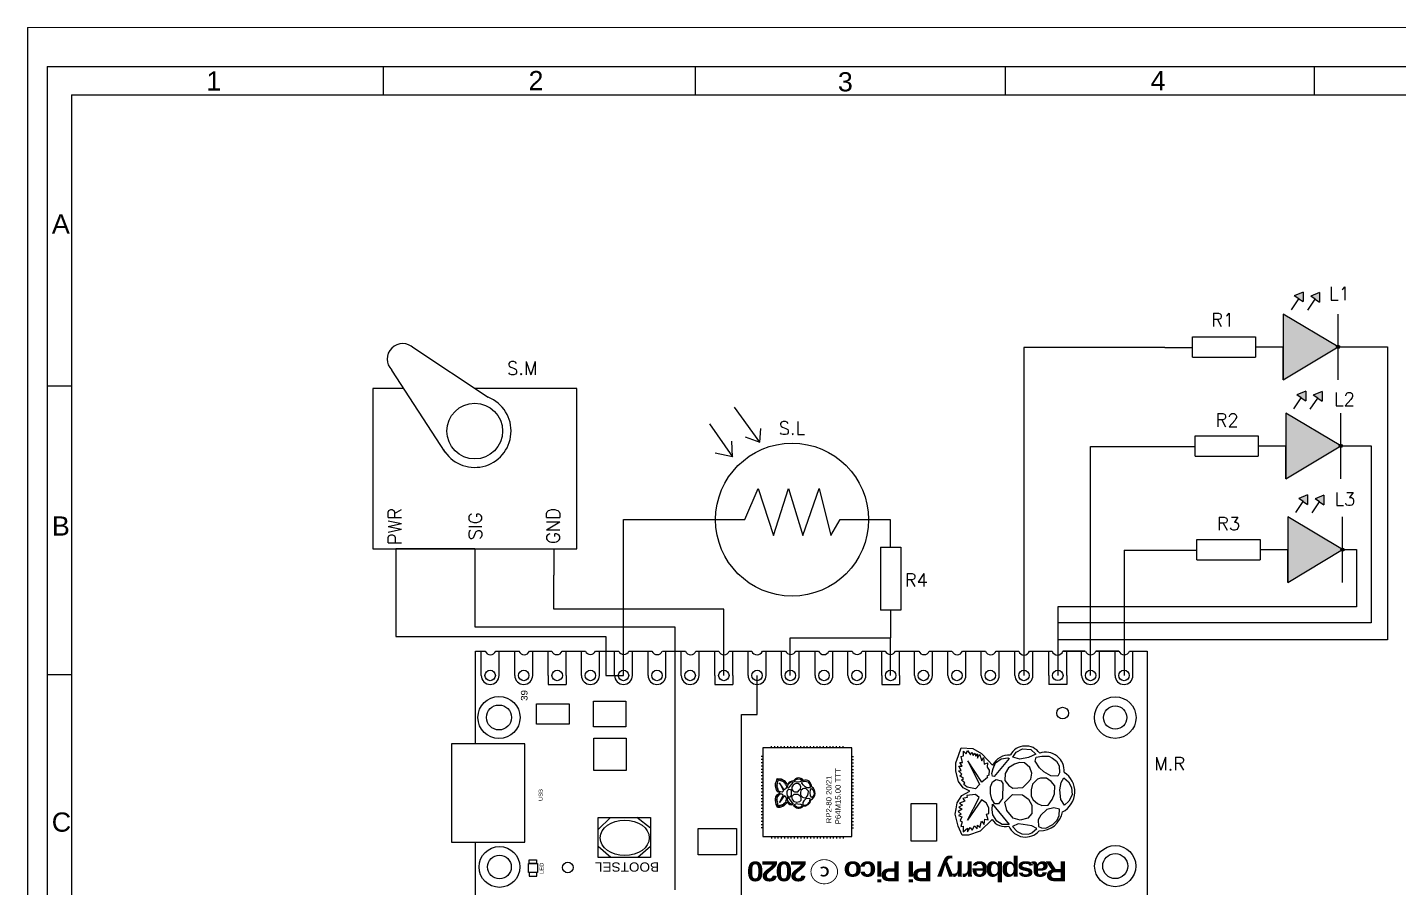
# Model space of a CAD drawing. Header units: inches. Extents: x 24 to 314, y 15 to 209.
# Drawn here: x 24.4 to 195.6, y 101.5 to 209 of the extents above; entities that cross this region are included whole.
import ezdxf
from ezdxf.enums import TextEntityAlignment as Align

# ---------------------------------------------------------------- set-up
doc = ezdxf.new("R2010")
doc.units = ezdxf.units.IN
doc.layers.add('1', color=1, linetype='Continuous')
doc.layers.add('TEXTOS', color=11, linetype='Continuous', lineweight=13)
doc.layers.add('TRAZOS 3', color=50, linetype='Continuous', lineweight=9)
doc.styles.add('ROMANS', font='romans', dxfattribs={"height": 1.5})

msp = doc.modelspace()

# ---------------------------------------------------------------- hatches: boundary and pattern name
for color, points in [(3, [(181.25, 173.16), (187.93, 169.16, 0.276979), (187.93, 168.95), (181.25, 164.94)]), (2, [(181.57, 156.68), (181.57, 160.79), (188.25, 156.78, 0.276979), (188.25, 156.57), (181.57, 152.56)]), (1, [(181.8, 147.83), (188.48, 143.82, 0.276979), (188.48, 143.61), (181.8, 139.6)])]:
    msp.add_hatch(color=color).paths.add_polyline_path(points)
h = msp.add_hatch(color=7)
h.dxf.hatch_style = 1
h.paths.add_polyline_path([(187.93, 169.16), (188.1, 169.05), (187.93, 168.95, 0.760671), (188.31, 169.05, 0.760671)])
h.paths.add_polyline_path([(188.1, 169.05), (187.93, 169.16, 0.135931), (187.9, 169.05, 0.135931), (187.93, 168.95)])
h = msp.add_hatch(color=7)
h.dxf.hatch_style = 1
h.paths.add_polyline_path([(188.25, 156.78), (188.43, 156.68), (188.25, 156.57, 0.760671), (188.63, 156.68, 0.760671)])
h.paths.add_polyline_path([(188.43, 156.68), (188.25, 156.78, 0.135931), (188.22, 156.68, 0.135931), (188.25, 156.57)])
h = msp.add_hatch(color=7)
h.dxf.hatch_style = 1
h.paths.add_polyline_path([(188.48, 143.82), (188.66, 143.72), (188.48, 143.61, 0.760671), (188.86, 143.72, 0.760671)])
h.paths.add_polyline_path([(188.66, 143.72), (188.48, 143.82, 0.135931), (188.45, 143.72, 0.135931), (188.48, 143.61)])
at = {"layer": '1'}
h = msp.add_hatch(color=7, dxfattribs=at)
h.dxf.hatch_style = 1
h.paths.add_polyline_path([(185.78, 175.86), (184.68, 175.4), (185.22, 175.03), (185.77, 174.66)])
h.paths.add_polyline_path([(183.74, 175.9), (182.63, 175.44), (183.18, 175.07), (183.73, 174.71)])
h = msp.add_hatch(color=7, dxfattribs=at)
h.dxf.hatch_style = 1
h.paths.add_polyline_path([(186.11, 163.49), (185, 163.02), (185.55, 162.66), (186.09, 162.29)])
h.paths.add_polyline_path([(184.06, 163.53), (182.96, 163.07), (183.5, 162.7), (184.05, 162.33)])
h = msp.add_hatch(color=7, dxfattribs=at)
h.dxf.hatch_style = 1
h.paths.add_polyline_path([(186.33, 150.52), (185.23, 150.06), (185.78, 149.7), (186.32, 149.33)])
h.paths.add_polyline_path([(184.29, 150.57), (183.19, 150.11), (183.73, 149.74), (184.28, 149.37)])

# ---------------------------------------------------------------- linework, layer by layer
at = {"color": 1}
for p, q in [((24.42, 208.97), (24.42, 14.52)), ((98.86, 128), (98.86, 147.47)), ((98.86, 147.47), (108.04, 147.47)), ((70.41, 140.54), (70.41, 132.86)), ((70.41, 132.86), (96.65, 132.86)), ((96.65, 132.86), (96.65, 128)), ((96.65, 128), (98.86, 128))]:
    msp.add_line(p, q, dxfattribs=at)
for p, q in [((182.26, 173.7), (183.18, 175.07)), ((183.74, 175.9), (182.63, 175.44)), ((183.18, 175.07), (182.63, 175.44)), ((183.18, 175.07), (183.73, 174.71)), ((183.74, 175.9), (183.73, 174.71)), ((184.3, 173.66), (185.22, 175.03)), ((185.78, 175.86), (184.68, 175.4)), ((185.22, 175.03), (184.68, 175.4)), ((185.22, 175.03), (185.77, 174.66)), ((185.78, 175.86), (185.77, 174.66)), ((181.25, 173.16), (181.25, 164.94)), ((188.1, 169.05), (181.25, 173.16)), ((181.25, 173.16), (181.25, 164.94)), ((188.1, 169.05), (188.1, 173.16)), ((188.1, 169.05), (188.1, 173.16)), ((181.25, 164.94), (181.25, 169.05)), ((181.25, 164.94), (188.1, 169.05)), ((188.1, 164.94), (188.1, 169.05)), ((182.58, 161.33), (183.5, 162.7)), ((184.06, 163.53), (182.96, 163.07)), ((183.5, 162.7), (182.96, 163.07)), ((183.5, 162.7), (184.05, 162.33)), ((184.06, 163.53), (184.05, 162.33)), ((186.11, 163.49), (185, 163.02)), ((185.55, 162.66), (185, 163.02)), ((186.11, 163.49), (186.09, 162.29)), ((184.62, 161.28), (185.55, 162.66)), ((185.55, 162.66), (186.09, 162.29)), ((181.57, 160.79), (181.57, 152.56)), ((188.43, 156.68), (181.57, 160.79)), ((181.57, 160.79), (181.57, 152.56)), ((188.43, 156.68), (188.43, 160.79)), ((188.43, 156.68), (188.43, 160.79)), ((181.57, 152.56), (181.57, 156.68)), ((181.57, 152.56), (188.43, 156.68)), ((188.43, 152.56), (188.43, 156.68)), ((182.81, 148.37), (183.73, 149.74)), ((184.29, 150.57), (183.19, 150.11)), ((183.73, 149.74), (183.19, 150.11)), ((183.73, 149.74), (184.28, 149.37)), ((184.29, 150.57), (184.28, 149.37)), ((184.85, 148.32), (185.78, 149.7)), ((186.33, 150.52), (185.23, 150.06)), ((185.78, 149.7), (185.23, 150.06)), ((185.78, 149.7), (186.32, 149.33)), ((186.33, 150.52), (186.32, 149.33)), ((181.8, 147.83), (181.8, 139.6)), ((188.66, 143.72), (181.8, 147.83)), ((181.8, 147.83), (181.8, 139.6)), ((188.66, 143.72), (188.66, 147.83)), ((188.66, 143.72), (188.66, 147.83)), ((181.8, 139.6), (181.8, 143.72)), ((181.8, 139.6), (188.66, 143.72)), ((188.66, 139.6), (188.66, 143.72))]:
    msp.add_line(p, q)
at = {"color": 0}
for p, q in [((169.91, 170.31), (177.8, 170.31)), ((169.91, 167.79), (169.91, 170.31)), ((177.8, 170.31), (177.8, 167.79)), ((166.47, 168.97), (169.91, 168.97)), ((177.8, 169.05), (181.25, 169.05)), ((169.91, 167.79), (177.8, 167.79)), ((115.89, 157.14), (112.7, 161.53)), ((109.58, 159.43), (112.48, 155.33)), ((114.06, 157.8), (115.89, 157.14)), ((115.89, 157.14), (116.01, 158.84)), ((170.24, 157.94), (178.13, 157.94)), ((170.24, 155.41), (170.24, 157.94)), ((178.13, 157.94), (178.13, 155.41)), ((112.48, 155.33), (112.4, 157.27)), ((166.79, 156.6), (170.24, 156.6)), ((178.13, 156.68), (181.57, 156.68)), ((112.48, 155.33), (110.29, 155.78)), ((170.24, 155.41), (178.13, 155.41)), ((132.14, 147.47), (132.14, 144.03)), ((130.95, 144.03), (130.95, 136.14)), ((130.95, 144.03), (133.48, 144.03)), ((133.48, 144.03), (133.48, 136.14)), ((170.47, 144.98), (178.36, 144.98)), ((170.47, 142.45), (170.47, 144.98)), ((178.36, 144.98), (178.36, 142.45)), ((167.02, 143.64), (170.47, 143.64)), ((170.47, 142.45), (178.36, 142.45)), ((178.36, 143.72), (181.8, 143.72)), ((133.48, 136.14), (130.95, 136.14)), ((132.22, 136.14), (132.22, 132.69)), ((148.86, 128), (148.86, 128)), ((117.34, 118.97), (117.34, 119.16)), ((117.74, 118.97), (117.74, 119.16)), ((118.15, 118.97), (118.15, 119.16)), ((118.55, 118.97), (118.55, 119.16)), ((118.96, 118.97), (118.96, 119.16)), ((119.37, 118.97), (119.37, 119.16)), ((119.77, 118.97), (119.77, 119.16)), ((120.18, 118.97), (120.18, 119.16)), ((120.59, 118.97), (120.59, 119.16)), ((120.99, 118.97), (120.99, 119.16)), ((121.4, 118.97), (121.4, 119.16)), ((121.81, 118.97), (121.81, 119.16)), ((122.21, 118.97), (122.21, 119.16)), ((122.62, 118.97), (122.62, 119.16)), ((123.03, 118.97), (123.03, 119.16)), ((123.43, 118.97), (123.43, 119.16)), ((123.84, 118.97), (123.84, 119.16)), ((124.25, 118.97), (124.25, 119.16)), ((124.65, 118.97), (124.65, 119.16)), ((125.06, 118.97), (125.06, 119.16)), ((125.46, 118.97), (125.46, 119.16)), ((125.87, 118.97), (125.87, 119.16)), ((126.28, 118.97), (126.28, 119.16)), ((116.25, 117.89), (116.07, 117.89)), ((116.25, 117.48), (116.07, 117.48)), ((116.25, 117.08), (116.07, 117.08)), ((116.25, 116.67), (116.07, 116.67)), ((127.36, 117.89), (127.57, 117.89)), ((127.36, 117.48), (127.57, 117.48)), ((127.36, 117.08), (127.57, 117.08)), ((127.36, 116.67), (127.57, 116.67)), ((116.25, 116.26), (116.07, 116.26)), ((116.25, 115.86), (116.07, 115.86)), ((116.25, 115.45), (116.07, 115.45)), ((116.25, 115.04), (116.07, 115.04)), ((127.36, 116.26), (127.57, 116.26)), ((127.36, 115.86), (127.57, 115.86)), ((127.36, 115.45), (127.57, 115.45)), ((127.36, 115.04), (127.57, 115.04)), ((116.25, 114.64), (116.07, 114.64)), ((116.25, 114.23), (116.07, 114.23)), ((116.25, 113.82), (116.07, 113.82)), ((116.25, 113.42), (116.07, 113.42)), ((116.25, 113.01), (116.07, 113.01)), ((127.36, 114.64), (127.57, 114.64)), ((127.36, 114.23), (127.57, 114.23)), ((127.36, 113.82), (127.57, 113.82)), ((127.36, 113.42), (127.57, 113.42)), ((127.36, 113.01), (127.57, 113.01)), ((116.25, 112.6), (116.07, 112.6)), ((116.25, 112.2), (116.07, 112.2)), ((116.25, 111.79), (116.07, 111.79)), ((116.25, 111.39), (116.07, 111.39)), ((127.36, 112.6), (127.57, 112.6)), ((127.36, 112.2), (127.57, 112.2)), ((127.36, 111.79), (127.57, 111.79)), ((127.36, 111.39), (127.57, 111.39)), ((116.25, 110.98), (116.07, 110.98)), ((116.25, 110.57), (116.07, 110.57)), ((116.25, 110.17), (116.07, 110.17)), ((116.25, 109.76), (116.07, 109.76)), ((127.36, 110.98), (127.57, 110.98)), ((127.36, 110.57), (127.57, 110.57)), ((127.36, 110.17), (127.57, 110.17)), ((127.36, 109.76), (127.57, 109.76)), ((116.25, 109.35), (116.07, 109.35)), ((116.25, 108.95), (116.07, 108.95)), ((127.36, 109.35), (127.57, 109.35)), ((127.36, 108.95), (127.57, 108.95)), ((117.34, 107.86), (117.34, 107.65)), ((117.74, 107.86), (117.74, 107.65)), ((118.15, 107.86), (118.15, 107.65)), ((118.55, 107.86), (118.55, 107.65)), ((118.96, 107.86), (118.96, 107.65)), ((119.37, 107.86), (119.37, 107.65)), ((119.77, 107.86), (119.77, 107.65)), ((120.18, 107.86), (120.18, 107.65)), ((120.59, 107.86), (120.59, 107.65)), ((120.99, 107.86), (120.99, 107.65)), ((121.4, 107.86), (121.4, 107.65)), ((121.81, 107.86), (121.81, 107.65)), ((122.21, 107.86), (122.21, 107.65)), ((122.62, 107.86), (122.62, 107.65)), ((123.03, 107.86), (123.03, 107.65)), ((123.43, 107.86), (123.43, 107.65)), ((123.84, 107.86), (123.84, 107.65)), ((124.25, 107.86), (124.25, 107.65)), ((124.65, 107.86), (124.65, 107.65)), ((125.06, 107.86), (125.06, 107.65)), ((125.46, 107.86), (125.46, 107.65)), ((125.87, 107.86), (125.87, 107.65)), ((126.28, 107.86), (126.28, 107.65))]:
    msp.add_line(p, q, dxfattribs=at)
at = {"color": 3}
for p, q in [((166.47, 168.97), (148.86, 168.97)), ((148.86, 168.97), (148.86, 128))]:
    msp.add_line(p, q, dxfattribs=at)
at = {"color": 5}
for p, q in [((188.31, 169.05), (194.26, 169.05)), ((194.26, 169.05), (194.26, 136.88)), ((188.43, 156.68), (192.21, 156.68)), ((192.21, 156.68), (192.21, 134.58)), ((188.66, 143.72), (190.39, 143.72)), ((190.39, 143.72), (190.39, 136.57)), ((90.15, 136.3), (90.15, 140.54)), ((111.39, 136.3), (90.15, 136.3)), ((111.39, 128), (111.39, 136.3)), ((190.39, 136.57), (153.09, 136.57)), ((153.09, 136.57), (153.09, 128.01)), ((194.26, 136.88), (194.26, 132.45)), ((192.21, 134.58), (153.09, 134.58)), ((153.09, 134.58), (153.09, 128.01)), ((132.22, 128), (132.22, 132.69)), ((194.26, 132.45), (153.09, 132.45))]:
    msp.add_line(p, q, dxfattribs=at)
at = {"color": 2}
for p, q in [((157.19, 128), (157.19, 156.6)), ((157.19, 156.6), (166.79, 156.6))]:
    msp.add_line(p, q, dxfattribs=at)
at = {"color": 6}
for q in [(167.02, 143.64), (161.36, 128)]:
    msp.add_line((161.36, 143.64), q, dxfattribs=at)
at = {"color": 143}
for p, q in [((80.28, 140.54), (80.28, 134.06)), ((80.28, 134.06), (105.25, 134.06)), ((105.25, 134.06), (105.25, 101.22))]:
    msp.add_line(p, q, dxfattribs=at)
at = {"color": 32, "true_color": 0xd16500}
for p, q in [((119.69, 128), (119.69, 132.69)), ((119.69, 132.69), (132.22, 132.69))]:
    msp.add_line(p, q, dxfattribs=at)
at = {"color": 96}
for p, q in [((115.54, 123.11), (115.54, 128)), ((113.58, 123.11), (115.54, 123.11))]:
    msp.add_line(p, q, dxfattribs=at)
at = {"color": 74}
msp.add_line((113.58, 93.75), (113.58, 123.11), dxfattribs=at)
at = {"color": 0}
msp.add_lwpolyline([(127.36, 118.97), (116.25, 118.97), (116.25, 107.86), (127.36, 107.86)], close=True, dxfattribs=at)
for centre in [(188.1, 169.05), (188.43, 156.68), (188.66, 143.72)]:
    msp.add_circle(centre, 0.204)
at = {"layer": '1', "color": 1}
for p, q in [((26.9, 204.08), (266.15, 204.08)), ((26.9, 204.08), (26.9, 18.51)), ((68.85, 204.08), (68.85, 200.53)), ((107.85, 200.53), (107.85, 204.08)), ((146.52, 204.08), (146.52, 200.53)), ((185.12, 204.08), (185.12, 200.53)), ((29.94, 200.53), (262.71, 200.53)), ((29.94, 200.53), (29.94, 19.19)), ((26.9, 164.21), (29.94, 164.21)), ((26.9, 128.14), (29.94, 128.14))]:
    msp.add_line(p, q, dxfattribs=at)
at = {"layer": '1', "color": 7}
for p, q in [((81.97, 162.75), (72.66, 168.9)), ((76.59, 155.9), (69.92, 166.16)), ((114.02, 147.47), (115.66, 151.37)), ((115.66, 151.37), (117.6, 145.47)), ((117.6, 145.47), (119.47, 151.37)), ((119.47, 151.37), (121.25, 145.47)), ((121.25, 145.47), (123.28, 151.37)), ((123.28, 151.37), (124.75, 145.47)), ((108.04, 147.47), (114.02, 147.47)), ((124.75, 145.47), (125.92, 147.47)), ((125.92, 147.47), (132.14, 147.47)), ((80.28, 143.83), (70.41, 143.83)), ((70.41, 143.83), (70.41, 140.54)), ((80.28, 143.83), (73.7, 143.83)), ((80.28, 143.83), (80.28, 140.54)), ((80.28, 143.83), (86.86, 143.83)), ((80.28, 143.83), (90.15, 143.83)), ((90.15, 143.83), (90.15, 140.54))]:
    msp.add_line(p, q, dxfattribs=at)
at = {"layer": '1', "color": 0}
for p, q in [((80.38, 119.47), (80.38, 131.04)), ((80.38, 131.04), (81.59, 131.04)), ((81.09, 128), (81.09, 131.04)), ((82.9, 131.04), (85.81, 131.04)), ((83.33, 128), (83.33, 131.04)), ((85.28, 128), (85.28, 131.04)), ((87.11, 131.04), (89.91, 131.04)), ((87.52, 128), (87.52, 131.04)), ((89.46, 128), (89.46, 131.04)), ((91.2, 131.04), (94.1, 131.04)), ((91.7, 128), (91.7, 131.04)), ((93.61, 128), (93.61, 131.04)), ((95.36, 131.04), (98.26, 131.04)), ((95.85, 128), (95.85, 131.04)), ((97.74, 128), (97.74, 131.04)), ((99.54, 131.04), (102.41, 131.04)), ((99.98, 128), (99.98, 131.04)), ((101.92, 128), (101.92, 131.04)), ((103.71, 131.04), (106.59, 131.04)), ((104.15, 128), (104.15, 131.04)), ((106.06, 128), (106.06, 131.04)), ((107.9, 131.04), (110.75, 131.04)), ((108.3, 128), (108.3, 131.04)), ((110.27, 128), (110.27, 131.04)), ((112.07, 131.04), (114.88, 131.04)), ((112.51, 128), (112.51, 131.04)), ((114.42, 128), (114.42, 131.04)), ((116.2, 131.04), (119.08, 131.04)), ((116.66, 128), (116.66, 131.04)), ((118.57, 128), (118.57, 131.04)), ((120.37, 131.04), (123.21, 131.04)), ((120.81, 128), (120.81, 131.04)), ((122.78, 128), (122.78, 131.04)), ((124.51, 131.04), (127.4, 131.04)), ((125.02, 128), (125.02, 131.04)), ((126.89, 128), (126.89, 131.04)), ((128.68, 131.04), (131.55, 131.04)), ((129.13, 128), (129.13, 131.04)), ((131.1, 128), (131.1, 131.04)), ((132.83, 131.04), (135.74, 131.04)), ((133.34, 128), (133.34, 131.04)), ((135.2, 128), (135.2, 131.04)), ((137.04, 131.04), (139.88, 131.04)), ((137.44, 128), (137.44, 131.04)), ((139.38, 128), (139.38, 131.04)), ((141.19, 131.04), (144.05, 131.04)), ((141.62, 128), (141.62, 131.04)), ((143.54, 128), (143.54, 131.04)), ((145.38, 131.04), (148.21, 131.04)), ((145.78, 128), (145.78, 131.04)), ((147.74, 128), (147.74, 131.04)), ((149.54, 131.04), (152.39, 131.04)), ((149.98, 128), (149.98, 131.04)), ((151.97, 128.01), (151.97, 131.06)), ((153.73, 131.04), (156.53, 131.04)), ((156.53, 131.04), (153.73, 131.04)), ((154.21, 128.01), (154.21, 131.06)), ((156.07, 128), (156.07, 131.04)), ((157.84, 131.04), (160.73, 131.04)), ((160.73, 131.04), (157.84, 131.04)), ((158.31, 128), (158.31, 131.04)), ((160.24, 128), (160.24, 131.04)), ((162.05, 131.04), (164.27, 131.04)), ((162.05, 131.04), (162.87, 131.04)), ((162.48, 128), (162.48, 131.04)), ((164.27, 131.04), (164.27, 96.5)), ((89.46, 128), (89.46, 126.88)), ((89.46, 126.88), (91.7, 126.88)), ((91.7, 128), (91.7, 126.88)), ((110.27, 128), (110.27, 126.88)), ((110.27, 126.88), (112.51, 126.88)), ((112.51, 128), (112.51, 126.88)), ((131.1, 128), (131.1, 126.88)), ((131.1, 126.88), (133.34, 126.88)), ((133.34, 128), (133.34, 126.88)), ((151.97, 128.01), (151.97, 126.89)), ((154.21, 126.89), (151.97, 126.89)), ((154.21, 128.01), (154.21, 126.89)), ((140.68, 117.98), (141.01, 118.95)), ((141.01, 118.95), (142.47, 118.88)), ((141.3, 117.95), (141.3, 118.56)), ((141.3, 118.56), (141.65, 118.21)), ((141.65, 118.21), (141.83, 118.62)), ((141.83, 118.62), (142.19, 118.07)), ((142.19, 118.07), (142.35, 118.43)), ((142.35, 118.43), (142.51, 118.02)), ((142.47, 118.88), (143.57, 118.27)), ((142.51, 118.02), (142.74, 118.31)), ((142.74, 118.31), (142.87, 117.92)), ((142.87, 117.92), (143.01, 118.19)), ((143.01, 118.19), (143.07, 117.67)), ((143.07, 117.67), (143.33, 118.16)), ((143.33, 118.16), (143.62, 117.35)), ((143.57, 118.27), (144.41, 117.38)), ((147.48, 117.78), (147.89, 118.41)), ((147.89, 118.41), (148.69, 118.83)), ((148.69, 118.83), (149.74, 118.73)), ((150.34, 118.17), (149.44, 117.74)), ((149.74, 118.73), (150.34, 118.17)), ((140.37, 117.09), (140.68, 117.98)), ((140.37, 116.06), (140.37, 117.09)), ((141.03, 116.13), (140.73, 116.67)), ((140.73, 116.67), (141.13, 116.65)), ((140.87, 117.13), (141.2, 117.14)), ((141.13, 116.65), (140.87, 117.13)), ((141.03, 117.89), (141.3, 117.95)), ((141.2, 117.14), (141.03, 117.89)), ((143.59, 114.65), (141.84, 117.32)), ((141.84, 117.32), (143.3, 114.36)), ((143.62, 117.35), (143.81, 117.76)), ((143.81, 117.76), (143.9, 116.92)), ((143.9, 116.92), (144.33, 117.07)), ((144.33, 117.07), (144.27, 116.53)), ((144.27, 116.53), (144.51, 116.18)), ((144.41, 117.38), (144.94, 116.81)), ((145.01, 116.39), (145.3, 117.07)), ((147.02, 117.61), (145.16, 115.39)), ((145.3, 117.07), (146.04, 117.6)), ((146.04, 117.6), (146.87, 117.7)), ((146.95, 116.44), (146.5, 115.74)), ((146.87, 117.7), (147.02, 117.61)), ((147.7, 116.93), (146.95, 116.44)), ((148.36, 117.55), (147.48, 117.78)), ((148.31, 117.11), (147.7, 116.93)), ((148.93, 117.07), (148.31, 117.11)), ((149.44, 117.74), (148.36, 117.55)), ((149.62, 116.52), (148.93, 117.07)), ((149.85, 115.79), (149.62, 116.52)), ((150.27, 117.28), (150.39, 117.78)), ((150.82, 116.45), (150.27, 117.28)), ((150.39, 117.78), (151.08, 117.93)), ((151.33, 115.96), (150.82, 116.45)), ((151.08, 117.93), (151.98, 117.91)), ((151.98, 117.91), (152.44, 117.66)), ((152.44, 117.66), (152.91, 117.28)), ((152.91, 117.28), (153.28, 116.72)), ((153.28, 116.72), (153.32, 115.82)), ((117.85, 114.5), (117.95, 114.8)), ((117.95, 114.8), (118.06, 115.12)), ((118.06, 115.12), (118.54, 115.1)), ((118.07, 114.77), (118.16, 114.79)), ((118.12, 114.52), (118.07, 114.77)), ((118.16, 114.79), (118.15, 114.99)), ((118.15, 114.99), (118.27, 114.87)), ((118.27, 114.87), (118.33, 115.01)), ((118.33, 115.01), (118.45, 114.83)), ((118.45, 114.83), (118.51, 114.95)), ((118.51, 114.95), (118.56, 114.81)), ((118.54, 115.1), (118.91, 114.89)), ((118.56, 114.81), (118.64, 114.91)), ((118.64, 114.91), (118.68, 114.78)), ((118.68, 114.78), (118.72, 114.87)), ((118.72, 114.87), (118.74, 114.69)), ((118.74, 114.69), (118.83, 114.86)), ((118.83, 114.86), (118.93, 114.59)), ((118.91, 114.89), (119.19, 114.6)), ((118.93, 114.59), (118.99, 114.72)), ((118.99, 114.72), (119.02, 114.44)), ((120.21, 114.73), (120.35, 114.94)), ((120.5, 114.66), (120.21, 114.73)), ((120.35, 114.94), (120.61, 115.08)), ((120.61, 115.08), (120.96, 115.05)), ((121.16, 114.86), (120.86, 114.72)), ((120.96, 115.05), (121.16, 114.86)), ((121.14, 114.56), (121.18, 114.73)), ((121.18, 114.73), (121.41, 114.78)), ((121.41, 114.78), (121.71, 114.77)), ((121.71, 114.77), (121.86, 114.69)), ((140.68, 114.74), (140.37, 116.06)), ((141.27, 113.94), (140.68, 114.74)), ((140.69, 116.07), (141.03, 116.13)), ((141.12, 115.66), (140.69, 116.07)), ((140.84, 115.47), (141.12, 115.66)), ((141.32, 115.11), (140.84, 115.47)), ((141.05, 114.92), (141.32, 115.11)), ((141.48, 114.57), (141.05, 114.92)), ((144.31, 115.26), (143.59, 114.65)), ((144.5, 115.53), (144.25, 115.42)), ((144.25, 115.42), (144.31, 115.26)), ((144.51, 116.18), (144.5, 115.53)), ((144.84, 115.75), (145.01, 116.39)), ((144.94, 115.41), (144.84, 115.75)), ((145.16, 115.39), (144.94, 115.41)), ((144.95, 114.7), (145.41, 115.01)), ((145.41, 115.01), (146.04, 114.83)), ((146.04, 114.83), (146.24, 114.51)), ((146.5, 115.74), (146.48, 114.86)), ((146.48, 114.86), (146.97, 114.26)), ((149.29, 114.58), (149.73, 115.03)), ((149.73, 115.03), (149.85, 115.79)), ((150.57, 115.04), (149.92, 114.43)), ((150.94, 115.16), (150.57, 115.04)), ((151.69, 115.15), (150.94, 115.16)), ((152.22, 115.44), (151.33, 115.96)), ((152.28, 114.76), (151.69, 115.15)), ((153.08, 115.43), (152.22, 115.44)), ((152.71, 114.21), (152.28, 114.76)), ((153.32, 115.82), (153.08, 115.43)), ((153.51, 114.64), (153.83, 115.22)), ((153.83, 115.22), (154.42, 114.71)), ((117.85, 114.16), (117.85, 114.5)), ((117.95, 113.72), (117.85, 114.16)), ((117.9, 112.84), (118.09, 113.14)), ((117.95, 114.16), (118.07, 114.18)), ((118.09, 114.03), (117.95, 114.16)), ((118.15, 113.45), (117.95, 113.72)), ((118.07, 114.18), (117.96, 114.36)), ((117.96, 114.36), (118.1, 114.36)), ((118, 113.96), (118.09, 114.03)), ((118.16, 113.84), (118, 113.96)), ((118.01, 114.51), (118.12, 114.52)), ((118.1, 114.36), (118.01, 114.51)), ((118.07, 113.78), (118.16, 113.84)), ((118.22, 113.66), (118.07, 113.78)), ((118.09, 113.14), (118.42, 113.32)), ((118.31, 113.06), (118.13, 113.02)), ((118.13, 113.02), (118.22, 112.91)), ((118.42, 113.32), (118.15, 113.45)), ((118.17, 113.6), (118.22, 113.66)), ((118.31, 113.49), (118.17, 113.6)), ((118.4, 113.15), (118.3, 113.14)), ((118.3, 113.14), (118.31, 113.06)), ((118.66, 113.42), (118.31, 113.49)), ((118.92, 113.69), (118.33, 114.58)), ((118.33, 114.58), (118.82, 113.59)), ((118.33, 112.12), (118.81, 113.06)), ((118.66, 113.18), (118.4, 113.15)), ((118.82, 113.59), (118.66, 113.42)), ((118.81, 113.06), (118.66, 113.18)), ((119.16, 113.89), (118.92, 113.69)), ((119.02, 114.44), (119.16, 114.49)), ((119.16, 114.49), (119.14, 114.31)), ((119.14, 114.31), (119.22, 114.2)), ((119.22, 113.98), (119.14, 113.95)), ((119.14, 113.95), (119.16, 113.89)), ((119.19, 114.6), (119.37, 114.41)), ((119.22, 114.2), (119.22, 113.98)), ((119.28, 113.5), (119.37, 113.71)), ((119.28, 113.23), (119.28, 113.5)), ((119.34, 112.99), (119.28, 113.23)), ((119.33, 114.06), (119.39, 114.27)), ((119.37, 113.94), (119.33, 114.06)), ((119.44, 113.93), (119.37, 113.94)), ((119.37, 113.71), (119.52, 113.81)), ((119.39, 114.27), (119.49, 114.49)), ((120.06, 114.67), (119.44, 113.93)), ((119.49, 114.49), (119.73, 114.67)), ((119.52, 113.81), (119.73, 113.75)), ((119.79, 113.02), (119.61, 112.8)), ((119.73, 114.67), (120.01, 114.7)), ((119.73, 113.75), (119.8, 113.64)), ((119.8, 113.64), (119.79, 113.02)), ((120.03, 114.28), (119.88, 114.05)), ((119.88, 114.05), (119.88, 113.76)), ((119.88, 113.76), (120.04, 113.56)), ((119.88, 112.87), (120.19, 113.18)), ((120.01, 114.7), (120.06, 114.67)), ((120.28, 114.45), (120.03, 114.28)), ((120.04, 113.56), (120.2, 113.45)), ((120.19, 113.18), (120.61, 113.17)), ((120.2, 113.45), (120.63, 113.48)), ((120.48, 114.51), (120.28, 114.45)), ((120.69, 114.49), (120.48, 114.51)), ((120.86, 114.72), (120.5, 114.66)), ((120.61, 113.17), (120.86, 113)), ((120.63, 113.48), (120.81, 113.67)), ((120.92, 114.31), (120.69, 114.49)), ((120.81, 113.67), (120.96, 113.82)), ((121, 114.07), (120.92, 114.31)), ((120.96, 113.82), (121, 114.07)), ((121.02, 113.62), (120.96, 113.38)), ((120.96, 113.38), (120.97, 113.12)), ((120.97, 113.12), (121.05, 112.97)), ((121.24, 113.82), (121.02, 113.62)), ((121.32, 114.29), (121.14, 114.56)), ((121.36, 113.86), (121.24, 113.82)), ((121.49, 114.12), (121.32, 114.29)), ((121.61, 113.86), (121.36, 113.86)), ((121.79, 113.95), (121.49, 114.12)), ((121.8, 113.73), (121.61, 113.86)), ((122.07, 113.95), (121.79, 113.95)), ((121.95, 113.54), (121.8, 113.73)), ((121.84, 112.98), (121.94, 113.21)), ((121.86, 114.69), (122.01, 114.56)), ((121.94, 113.21), (121.95, 113.54)), ((122.01, 114.56), (122.14, 114.38)), ((122.15, 114.08), (122.07, 113.95)), ((122.14, 114.38), (122.15, 114.08)), ((122.16, 113.38), (122.21, 113.69)), ((122.21, 112.97), (122.16, 113.38)), ((122.21, 113.69), (122.32, 113.88)), ((122.32, 113.88), (122.52, 113.71)), ((122.52, 113.71), (122.64, 113.48)), ((122.67, 113.17), (122.54, 112.9)), ((122.64, 113.48), (122.67, 113.17)), ((141.09, 113), (142.11, 113.53)), ((142.11, 113.53), (141.27, 113.94)), ((141.34, 114.39), (141.48, 114.57)), ((141.77, 114.04), (141.34, 114.39)), ((142.05, 113.04), (141.73, 113)), ((142.83, 113.84), (141.77, 114.04)), ((142.83, 113.13), (142.05, 113.04)), ((143.3, 114.36), (142.83, 113.84)), ((143.27, 112.76), (142.83, 113.13)), ((144.67, 113.27), (144.69, 114.07)), ((144.85, 112.54), (144.67, 113.27)), ((144.69, 114.07), (144.95, 114.7)), ((146.24, 114.51), (146.2, 112.64)), ((146.48, 112.18), (147.44, 113.11)), ((146.97, 114.26), (147.46, 113.92)), ((147.44, 113.11), (148.7, 113.09)), ((147.46, 113.92), (148.73, 114)), ((148.7, 113.09), (149.45, 112.56)), ((148.73, 114), (149.29, 114.58)), ((149.92, 114.43), (149.75, 113.73)), ((149.75, 113.73), (149.77, 112.94)), ((152.38, 112.51), (152.69, 113.2)), ((152.69, 113.2), (152.71, 114.21)), ((153.34, 113.73), (153.51, 114.64)), ((153.49, 112.5), (153.34, 113.73)), ((154.42, 114.71), (154.81, 114.02)), ((154.89, 113.09), (154.48, 112.28)), ((154.81, 114.02), (154.89, 113.09)), ((117.82, 112.37), (117.85, 112.58)), ((117.94, 111.87), (117.82, 112.37)), ((117.85, 112.58), (117.9, 112.84)), ((118.1, 112.57), (117.94, 112.48)), ((117.94, 112.48), (118.06, 112.37)), ((118.1, 111.5), (117.94, 111.87)), ((118.06, 112.37), (117.95, 112.32)), ((117.95, 112.32), (118.09, 112.25)), ((118.11, 112.74), (117.97, 112.66)), ((117.97, 112.66), (118.1, 112.57)), ((118.22, 112.91), (118, 112.82)), ((118, 112.82), (118.11, 112.74)), ((118.09, 112.25), (118.02, 112.1)), ((118.02, 112.1), (118.11, 112.06)), ((118.11, 112.06), (118.06, 111.85)), ((118.06, 111.85), (118.15, 111.87)), ((118.38, 111.49), (118.1, 111.5)), ((118.15, 111.87), (118.14, 111.64)), ((118.14, 111.64), (118.32, 111.79)), ((118.32, 111.64), (118.44, 111.82)), ((118.32, 111.79), (118.32, 111.64)), ((118.91, 112.96), (118.33, 112.12)), ((118.86, 111.66), (118.38, 111.49)), ((118.44, 111.82), (118.52, 111.7)), ((118.52, 111.7), (118.62, 111.88)), ((118.62, 111.88), (118.72, 111.76)), ((118.72, 111.76), (118.74, 111.92)), ((118.74, 111.92), (118.84, 111.81)), ((118.84, 111.81), (118.91, 112.07)), ((119.35, 112.15), (118.86, 111.66)), ((119.11, 112.84), (118.91, 112.96)), ((118.91, 112.07), (119.01, 111.94)), ((119.01, 111.94), (119.05, 112.16)), ((119.05, 112.16), (119.18, 112.14)), ((119.21, 112.63), (119.11, 112.84)), ((119.12, 112.37), (119.22, 112.39)), ((119.18, 112.14), (119.12, 112.37)), ((119.22, 112.39), (119.21, 112.63)), ((119.47, 112.8), (119.34, 112.99)), ((119.35, 112.54), (119.37, 112.78)), ((119.38, 112.34), (119.35, 112.54)), ((119.37, 112.78), (120.05, 111.93)), ((119.55, 112.08), (119.38, 112.34)), ((119.61, 112.8), (119.47, 112.8)), ((119.77, 111.94), (119.55, 112.08)), ((120.05, 111.93), (119.77, 111.94)), ((119.96, 112.52), (119.88, 112.87)), ((120.23, 112.2), (119.96, 112.52)), ((120.44, 111.96), (120.19, 111.85)), ((120.19, 111.85), (120.38, 111.65)), ((120.52, 112.12), (120.23, 112.2)), ((120.38, 111.65), (120.58, 111.55)), ((120.64, 111.94), (120.44, 111.96)), ((120.83, 112.2), (120.52, 112.12)), ((120.58, 111.55), (120.86, 111.54)), ((120.99, 111.89), (120.64, 111.94)), ((121, 112.39), (120.83, 112.2)), ((120.86, 113), (120.99, 112.75)), ((120.86, 111.54), (121, 111.58)), ((120.99, 112.75), (121, 112.39)), ((121.21, 111.77), (120.99, 111.89)), ((121, 111.58), (121.21, 111.77)), ((121.05, 112.97), (121.23, 112.81)), ((121.23, 112.81), (121.42, 112.73)), ((121.37, 112.32), (121.26, 112.14)), ((121.26, 112.14), (121.27, 111.86)), ((121.27, 111.86), (121.39, 111.8)), ((121.62, 112.57), (121.37, 112.32)), ((121.39, 111.8), (121.58, 111.79)), ((121.42, 112.73), (121.67, 112.75)), ((121.58, 111.79), (121.87, 111.93)), ((121.92, 112.63), (121.62, 112.57)), ((121.67, 112.75), (121.84, 112.98)), ((121.87, 111.93), (122.05, 112.12)), ((122.15, 112.57), (121.92, 112.63)), ((122.05, 112.12), (122.14, 112.31)), ((122.14, 112.31), (122.15, 112.57)), ((122.36, 112.74), (122.21, 112.97)), ((122.54, 112.9), (122.36, 112.74)), ((140.28, 110.69), (140.39, 111.32)), ((140.39, 111.32), (140.52, 112.09)), ((140.52, 112.09), (141.09, 113)), ((141.18, 111.78), (140.75, 111.56)), ((140.75, 111.56), (141.13, 111.29)), ((141.49, 112.29), (140.82, 112.03)), ((140.82, 112.03), (141.18, 111.78)), ((141.76, 112.75), (141.23, 112.64)), ((141.23, 112.64), (141.49, 112.29)), ((141.73, 113), (141.76, 112.75)), ((141.83, 109.92), (143.27, 112.76)), ((143.57, 112.47), (141.83, 109.92)), ((144.16, 112.1), (143.57, 112.47)), ((144.48, 111.46), (144.16, 112.1)), ((144.49, 110.75), (144.48, 111.46)), ((145.24, 111.97), (144.85, 112.54)), ((144.88, 111.2), (144.94, 111.92)), ((144.94, 111.92), (147, 109.36)), ((145.69, 111.98), (145.24, 111.97)), ((146.2, 112.64), (145.69, 111.98)), ((146.74, 111.12), (146.48, 112.18)), ((149.45, 112.56), (149.83, 111.81)), ((149.77, 112.94), (150, 112.48)), ((149.83, 111.81), (149.87, 110.75)), ((150, 112.48), (150.54, 112.02)), ((150.54, 112.02), (151.11, 111.76)), ((151.11, 111.76), (151.89, 111.81)), ((152.61, 111.46), (151.74, 111.27)), ((151.89, 111.81), (152.38, 112.51)), ((153.32, 111.29), (152.61, 111.46)), ((153.95, 111.79), (153.49, 112.5)), ((154.48, 112.28), (153.95, 111.79)), ((95.68, 108.74), (97.22, 110.25)), ((102.21, 108.91), (100.54, 110.25)), ((140.66, 109.17), (140.28, 110.69)), ((141.13, 111.29), (140.65, 111.01)), ((140.65, 111.01), (141.03, 110.68)), ((141.03, 110.68), (140.68, 110.52)), ((140.68, 110.52), (141.11, 110.32)), ((141.11, 110.32), (140.89, 109.86)), ((140.89, 109.86), (141.16, 109.73)), ((141.16, 109.73), (141, 109.11)), ((143.37, 109), (143.57, 109.78)), ((144.88, 110.02), (143.41, 108.53)), ((143.57, 109.78), (143.88, 109.38)), ((143.88, 109.38), (143.99, 110.05)), ((143.99, 110.05), (144.39, 109.98)), ((144.19, 110.66), (144.49, 110.75)), ((144.39, 109.98), (144.19, 110.66)), ((144.99, 110.58), (144.88, 111.2)), ((145.49, 109.81), (144.99, 110.58)), ((146.15, 109.37), (145.49, 109.81)), ((147.53, 110.17), (146.74, 111.12)), ((148.4, 109.93), (147.53, 110.17)), ((149.36, 110.17), (148.4, 109.93)), ((149.87, 110.75), (149.36, 110.17)), ((150.98, 110.53), (150.63, 109.98)), ((150.63, 109.98), (150.67, 109.15)), ((151.74, 111.27), (150.98, 110.53)), ((152.48, 109.36), (153.01, 109.92)), ((153.01, 109.92), (153.28, 110.5)), ((153.28, 110.5), (153.32, 111.29)), ((141.13, 108.06), (140.66, 109.17)), ((141, 109.11), (141.29, 109.17)), ((141.96, 108.04), (141.13, 108.06)), ((141.29, 109.17), (141.26, 108.48)), ((141.26, 108.48), (141.8, 108.92)), ((141.8, 108.92), (141.81, 108.48)), ((141.81, 108.48), (142.15, 109.02)), ((143.41, 108.53), (141.96, 108.04)), ((142.15, 109.02), (142.39, 108.67)), ((142.39, 108.67), (142.7, 109.2)), ((142.7, 109.2), (143.01, 108.85)), ((143.01, 108.85), (143.07, 109.31)), ((143.07, 109.31), (143.37, 109)), ((147, 109.36), (146.15, 109.37)), ((148.16, 109.46), (147.42, 109.12)), ((147.42, 109.12), (148, 108.51)), ((148, 108.51), (148.6, 108.2)), ((148.78, 109.37), (148.16, 109.46)), ((148.6, 108.2), (149.44, 108.18)), ((149.83, 109.23), (148.78, 109.37)), ((149.44, 108.18), (149.87, 108.32)), ((150.48, 108.87), (149.83, 109.23)), ((149.87, 108.32), (150.48, 108.87)), ((150.67, 109.15), (151.04, 108.95)), ((151.04, 108.95), (151.6, 108.94)), ((151.6, 108.94), (152.48, 109.36)), ((80.38, 96.5), (80.38, 107.16)), ((97.28, 105.25), (95.68, 106.64)), ((102.21, 106.63), (100.65, 105.25))]:
    msp.add_line(p, q, dxfattribs=at)
at = {"layer": '1', "color": 7}
msp.add_lwpolyline([(71.43, 163.84), (67.54, 163.84), (67.54, 143.83), (93.02, 143.83), (93.02, 163.84), (80.32, 163.84)], dxfattribs=at)
at = {"layer": '1', "color": 0}
for points in [[(92.06, 121.93), (88, 121.93), (88, 124.45), (92.06, 124.45)], [(99.16, 121.59), (95.11, 121.59), (95.11, 124.79), (99.16, 124.79)], [(99.21, 116.11), (95.16, 116.11), (95.16, 120.16), (99.21, 120.16)], [(77.37, 107.16), (86.52, 107.16), (86.52, 119.47), (77.37, 119.47)], [(137.96, 107.29), (134.79, 107.29), (134.79, 112.02), (137.96, 112.02)], [(102.21, 105.25), (95.68, 105.25), (95.68, 110.25), (102.21, 110.25)], [(112.99, 105.58), (108.17, 105.58), (108.17, 108.87), (112.99, 108.87)], [(88.11, 103.37), (87, 103.37), (87, 104.51), (88.11, 104.51)], [(88.01, 104.51), (87.08, 104.51), (87.08, 104.98), (88.01, 104.98)], [(88.02, 103.37), (87.09, 103.37), (87.09, 102.91), (88.02, 102.91)]]:
    msp.add_lwpolyline(points, close=True, dxfattribs=at)
at = {"layer": '1', "color": 7}
for centre, radius in [((80.28, 158.54), 3.48), ((119.91, 147.47), 9.55)]:
    msp.add_circle(centre, radius, dxfattribs=at)
at = {"layer": '1', "color": 0}
for centre, radius in [((82.21, 128), 0.653), ((86.4, 128), 0.653), ((90.58, 128), 0.653), ((94.73, 128), 0.653), ((98.86, 128), 0.653), ((103.04, 128), 0.653), ((107.18, 128), 0.653), ((111.39, 128), 0.653), ((115.54, 128), 0.653), ((119.69, 128), 0.653), ((123.9, 128), 0.653), ((128.01, 128), 0.653), ((132.22, 128), 0.653), ((136.32, 128), 0.653), ((140.5, 128), 0.653), ((144.66, 128), 0.653), ((148.86, 128), 0.653), ((153.09, 128.01), 0.653), ((157.19, 128), 0.653), ((161.36, 128), 0.653), ((83.31, 122.75), 2.63), ((160.26, 122.74), 2.6), ((160.26, 122.74), 2.6), ((160.26, 122.74), 2.6), ((83.31, 122.75), 1.56), ((153.7, 123.3), 0.726), ((160.26, 122.74), 1.45), ((83.37, 104.07), 2.55), ((160.26, 104.18), 2.57), ((83.37, 104.07), 1.48), ((91.91, 104.01), 0.669), ((160.26, 104.18), 1.56)]:
    msp.add_circle(centre, radius, dxfattribs=at)
at = {"layer": '1', "color": 7}
for centre, radius, start, end in [((71.29, 167.53), 1.94, 45, 225), ((80.28, 158.54), 4.54, 210.4304, 68.1116)]:
    msp.add_arc(centre, radius, start, end, dxfattribs=at)
at = {"layer": '1', "color": 0}
for centre, radius, start, end in [((82.25, 131.3), 0.703, 201.6206, 338.3794), ((86.46, 131.3), 0.703, 201.7373, 338.2627), ((90.55, 131.31), 0.703, 202.9479, 337.0521), ((94.73, 131.34), 0.703, 205.6321, 334.3679), ((98.9, 131.34), 0.703, 204.9541, 335.0459), ((103.06, 131.31), 0.703, 202.9146, 337.0854), ((107.25, 131.29), 0.703, 200.9061, 339.0939), ((111.41, 131.29), 0.703, 200.9168, 339.0832), ((115.54, 131.28), 0.703, 200.2621, 339.7379), ((119.73, 131.32), 0.703, 203.5884, 336.4116), ((123.86, 131.31), 0.703, 202.2251, 337.7749), ((128.04, 131.33), 0.703, 204.2337, 335.7663), ((132.19, 131.34), 0.703, 204.9381, 335.0619), ((136.39, 131.31), 0.703, 202.9172, 337.0828), ((140.54, 131.3), 0.703, 201.6183, 338.3817), ((144.72, 131.28), 0.703, 199.633, 340.367), ((148.88, 131.26), 0.703, 198.3301, 341.6699), ((153.06, 131.26), 0.703, 197.9095, 342.0905), ((157.19, 131.3), 0.703, 201.2932, 338.7068), ((161.39, 131.28), 0.703, 199.5925, 340.4075), ((82.21, 128), 1.12, 180, 0), ((86.4, 128), 1.12, 180, 0), ((94.73, 128), 1.12, 180, 0), ((98.86, 128), 1.12, 180, 0), ((103.04, 128), 1.12, 180, 0), ((107.18, 128), 1.12, 180, 0), ((115.54, 128), 1.12, 180, 0), ((119.69, 128), 1.12, 180, 0), ((123.9, 128), 1.12, 180, 0), ((128.01, 128), 1.12, 180, 0), ((136.32, 128), 1.12, 180, 0), ((140.5, 128), 1.12, 180, 0), ((144.66, 128), 1.12, 180, 0), ((148.86, 128), 1.12, 180, 0), ((157.19, 128), 1.12, 180, 0), ((161.36, 128), 1.12, 180, 0), ((149.07, 117.01), 2.18, 35.963, 150.8396), ((151.59, 116.11), 2.3, 354.7342, 109.196), ((147.04, 115.69), 2.37, 86.8487, 151.9008), ((120.06, 114.04), 0.789, 86.8487, 151.9008), ((120.74, 114.47), 0.723, 35.963, 150.8396), ((121.57, 114.17), 0.766, 354.7342, 109.196), ((152.37, 113.48), 2.85, 297.3798, 57.9283), ((121.83, 113.3), 0.947, 297.3798, 57.9283), ((119.9, 112.51), 0.665, 212.9439, 282.4253), ((120.74, 112.17), 0.758, 204.1427, 318.5088), ((121.33, 112.63), 0.958, 268.8491, 349.8138), ((146.56, 111.11), 2, 212.9439, 282.4253), ((150.84, 111.46), 2.88, 268.8491, 349.8138), ((149.07, 110.09), 2.28, 204.1427, 318.5088)]:
    msp.add_arc(centre, radius, start, end, dxfattribs=at)
msp.add_ellipse((99.01, 107.72), major_axis=(-3.06, 0), ratio=0.725083, start_param=-3.141592653589793, end_param=3.141592653589793, dxfattribs=at)
at = {"layer": 'TRAZOS 3', "color": 1}
msp.add_lwpolyline([(24.42, 208.97), (313.5, 208.97), (313.5, 14.52), (24.42, 14.52)], dxfattribs=at)

# ---------------------------------------------------------------- texts
at = {"color": 1, "style": 'ROMANS'}
for s, p in [('L1', (188.27, 174.9)), ('R1', (173.69, 171.62)), ('S.M', (86.22, 165.57)), ('L2', (188.89, 161.7)), ('S.L', (119.89, 158.09)), ('R2', (174.23, 159.07)), ('L3', (188.94, 149.22)), ('R3', (174.41, 146.15)), ('R4', (135.43, 139.1)), ('M.R', (167.06, 116.15))]:
    msp.add_text(s, height=1.645, dxfattribs=at).set_placement(p, align=Align.CENTER)
at = {"style": 'ROMANS'}
for s, p in [('PWR', (71.13, 146.63)), ('SIG', (81.17, 146.65)), ('GND', (90.9, 146.69))]:
    msp.add_text(s, height=1.645, rotation=90, dxfattribs=at).set_placement(p, align=Align.CENTER)
at = {"color": 0, "width": 1.1}
for s, height, rotation, p in [('39', 0.823, 450, (86.87, 124.83)), ('RP2-80 20/21', 0.658, 450, (124.83, 109.53)), ('P64M15.00 TTT', 0.658, 450, (125.97, 109.41)), ('USB', 0.494, 450, (88.76, 112.32)), ('LED', 0.494, 450, (88.89, 103.2)), ('BOOTSEL', 1.152, 180, (103.3, 104.64))]:
    msp.add_text(s, height=height, rotation=rotation, dxfattribs=at).set_placement(p)
at = {"color": 0, "insert": (154.26, 102.29), "char_height": 2.46754, "width": 38.4407, "attachment_point": 1, "rotation": 180}
msp.add_mtext('{\\fArial|b1|i0|c0|p34;\\W1.1;\\T0.75;Raspberry Pi Pico \\fMalgun Gothic|b1|i0|c134|p34;ⓒ\\fArial|b1|i0|c0|p34; 2020}', dxfattribs=at)
at = {"layer": 'TEXTOS', "color": 1, "char_height": 2.4, "width": 12.6418, "attachment_point": 1}
for s, insert in [('{\\fArial|b0|i0|c0|p34;1}', (46.77, 203.49)), ('{\\fArial|b0|i0|c0|p34;2}', (87, 203.53)), ('{\\fArial|b0|i0|c0|p34;3}', (125.63, 203.38)), ('{\\fArial|b0|i0|c0|p34;4}', (164.69, 203.53)), ('{\\fArial|b0|i0|c0|p34;A}', (27.48, 185.62)), ('{\\fArial|b0|i0|c0|p34;B}', (27.48, 147.88)), ('{\\fArial|b0|i0|c0|p34;C}', (27.46, 110.88))]:
    msp.add_mtext(s, dxfattribs=dict(at, insert=insert))

doc.saveas('drawing.dxf')
